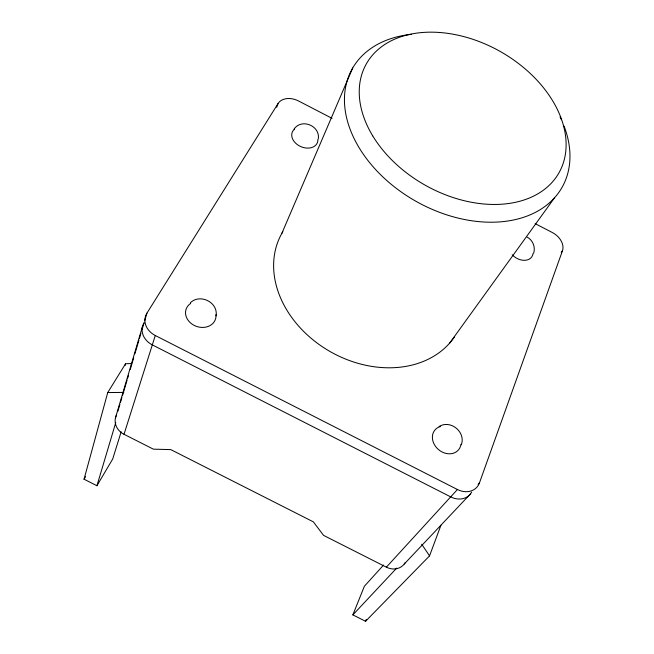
<?xml version="1.0" encoding="UTF-8"?>
<svg xmlns="http://www.w3.org/2000/svg" width="654" height="654" viewBox="0 0 654 654"><rect width="100%" height="100%" fill="white"/><g stroke="black" fill="none" stroke-linecap="round" stroke-linejoin="round"><path stroke-width="0.98" d="M216.073 315.874C218.379 302.352 200.116 293.286 190.379 302.745M533.68 253.106C535.593 247.098 532.797 240.043 527.165 237.14M461.315 444.834C466.057 432.147 450.631 419.377 439.087 426.522M121.17 431.779L112.709 458.994L96.931 485.726L84.039 479.219L107.738 392.555L125.568 363.73L131.536 363.575M125.012 365.684L125.568 363.73M115.529 417.669L142.474 326.526M117.867 411.227L119.886 404.425M120.459 402.48L121.906 397.616M122.478 395.67L127.089 380.113M127.669 378.167L128.527 375.249M130.26 369.412L133.718 357.746M134.871 353.855L138.91 340.235M139.482 338.298L140.921 333.434M142.073 329.542L144.093 322.733A18.721 15.737 16.2 0 0 152.317 344.887L450.68 496.876A18.598 15.451 43.2 0 0 471.689 492.086M144.665 320.82L146.929 313.16L278.089 103.487A16.17 11.698 22.9 0 1 298.502 100.953L332.044 118.341M96.931 485.726L115.766 422.582M405.308 562.448A16.366 14.323 46.6 0 1 386.367 567.173L323.558 535.364L313.372 521.876L170.784 449.617L153.355 449.151L124.015 434.289L155.284 335.51A18.958 15.851 16.5 0 1 146.929 313.16M478.09 484.312L479.48 482.832L562.456 250.784A16.039 11.551 35.3 0 0 552.385 232.554L535.152 223.627M276.691 107.305L278.089 103.487M383.546 565.089L364.376 586.254L352.858 614.891L365.553 621.3L429.555 555.867L440.935 525.244M365.553 621.3L366.281 619.444M281.866 233.339L352.702 67.991M84.039 479.219L85.592 476.643M449.78 342.966L554.559 197.753M561.206 252.395L562.456 250.784M294.071 129.108C301.51 118.039 320.321 125.789 318.294 138.828M386.367 567.173L457.424 489.511A18.835 15.557 42.9 0 0 479.48 482.832M352.858 614.891L396.725 568.073M404.27 564.018L470.578 493.795M107.738 392.555L123.77 392.416M155.284 335.51L457.424 489.511M421.707 544.259L429.555 555.867M124.015 434.289A16.464 14.56 12.6 0 1 116.535 414.979M454.644 336.655A100.724 79.208 29.5 0 1 326.837 349.62A100.724 79.208 29.5 0 1 282.855 231.647M317.893 139.392A13.611 9.99 23.7 0 1 300.791 146.602A13.611 9.99 23.7 0 1 294.521 129.14M460.956 444.27A15.426 12.688 40.2 0 1 438.327 449.437A15.426 12.688 40.2 0 1 440.502 426.49M215.967 314.672A15.516 12.876 19.3 0 1 195.113 325.847A15.516 12.876 19.3 0 1 190.657 303.423M533.075 253.539A13.513 9.875 34.6 0 1 524.974 260.317A13.513 9.875 34.6 0 1 512.156 254.766M564.075 126.108A120.5 84.121 29.5 0 1 496.427 222.098A120.5 84.121 29.5 0 1 352.735 135.607A120.5 84.121 29.5 0 1 411.579 34.327M560.069 116.968A120.5 84.121 29.5 0 1 561.377 119.698M372.706 135.844A110.649 76.665 29.5 0 0 551.87 182.589A110.649 76.665 29.5 0 0 463.441 36.501A110.649 76.665 29.5 0 0 372.706 135.844"/></g></svg>
